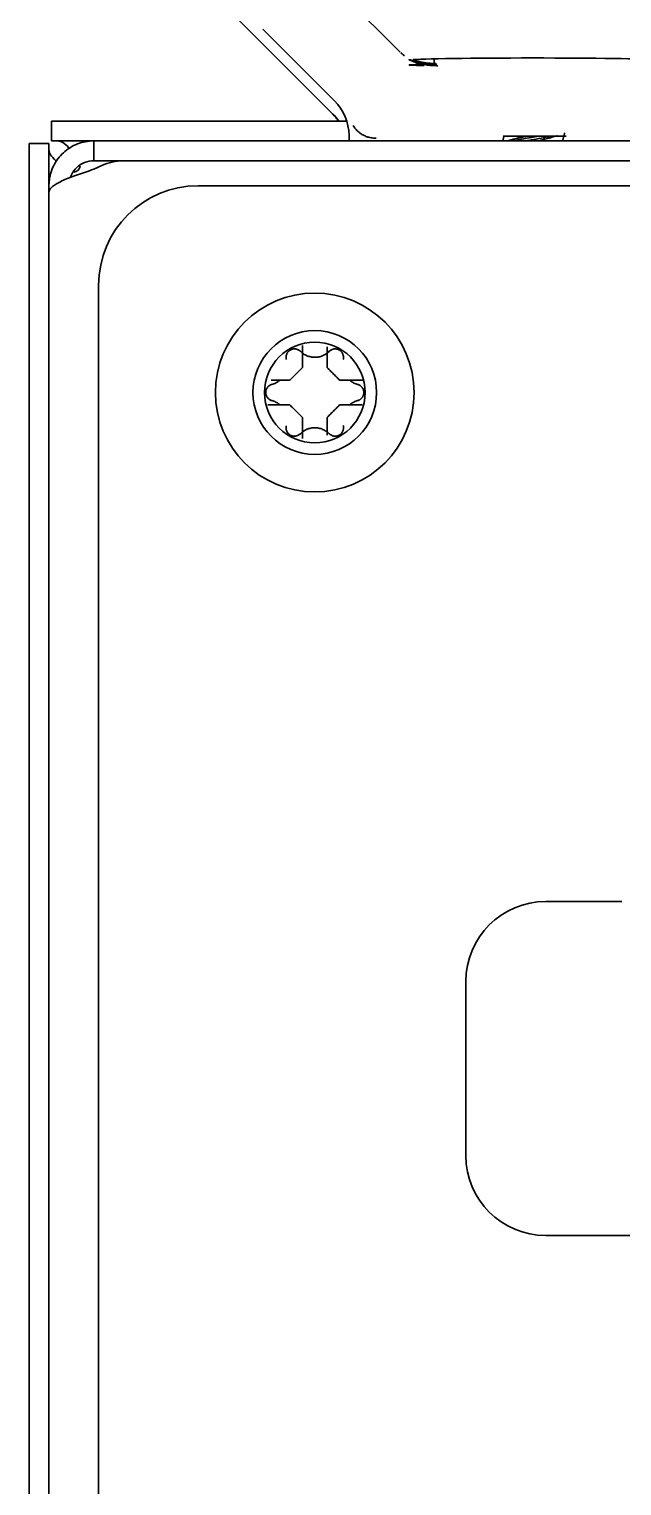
# Model space of a CAD drawing. Header units: inches. Extents: x 90 to 4162, y -443 to 3471.
# Drawn here: x 2250.1 to 2274, y 3247.2 to 3305.8 of the extents above; entities that cross this region are included whole.
import ezdxf

# ---------------------------------------------------------------- set-up
doc = ezdxf.new("R2010")
doc.units = ezdxf.units.IN
doc.layers.add('1', color=7, linetype='Continuous', true_color=0xffffff)

msp = doc.modelspace()

# ---------------------------------------------------------------- linework, layer by layer
at = {"layer": '1', "color": 7, "linetype": 'Continuous', "lineweight": 35}
for p, q in [((2265.012, 3304.852), (2257.023, 3312.841)), ((2254.941, 3309.726), (2262.219, 3302.448)), ((2259.497, 3305.771), (2262.384, 3302.883)), ((2265.054, 3304.821), (2265.116, 3304.768)), ((2265.073, 3304.799), (2265.116, 3304.768)), ((2265.555, 3304.547), (2265.588, 3304.548)), ((2266.391, 3304.577), (2266.391, 3304.526)), ((2250.991, 3302.076), (2252.991, 3302.076)), ((2250.991, 3301.276), (2250.991, 3302.076)), ((2262.885, 3302.076), (2252.991, 3302.076)), ((2262.97, 3301.504), (2262.974, 3301.276)), ((2269.193, 3301.467), (2269.202, 3301.435)), ((2250.091, 3299.176), (2250.091, 3301.176)), ((2250.091, 3301.176), (2250.891, 3301.176)), ((2250.891, 3301.176), (2250.891, 3299.476)), ((2252.684, 3301.276), (2250.991, 3301.276)), ((2252.691, 3301.276), (2253.017, 3301.276)), ((2253.017, 3301.276), (2253.862, 3301.276)), ((2253.862, 3301.276), (2309.555, 3301.276)), ((2269.444, 3301.304), (2269.364, 3301.276)), ((2252.691, 3300.476), (2253.017, 3300.476)), ((2253.017, 3300.287), (2252.691, 3300.135)), ((2253.862, 3300.476), (2253.017, 3300.476)), ((2253.862, 3300.476), (2309.555, 3300.476)), ((2253.862, 3300.474), (2309.191, 3300.474)), ((2259.591, 3300.474), (2259.591, 3300.476)), ((2262.988, 3300.476), (2262.988, 3300.474)), ((2269.187, 3300.476), (2269.188, 3300.474)), ((2271.6, 3300.474), (2271.6, 3300.476)), ((2250.091, 3299.176), (2250.091, 2885.153)), ((2250.891, 3299.476), (2250.891, 3299.226)), ((2250.891, 2659.376), (2250.891, 3299.226)), ((2311.391, 3299.476), (2256.891, 3299.476)), ((2256.891, 3299.476), (2315.892, 3299.476)), ((2252.891, 3295.476), (2252.891, 3207.971)), ((2252.891, 3209.476), (2252.891, 3295.476)), ((2273.955, 3270.694), (2270.891, 3270.694)), ((2267.674, 3267.476), (2267.674, 3260.476)), ((2270.891, 3257.259), (2284.891, 3257.259))]:
    msp.add_line(p, q, dxfattribs=at)
for radius in [4, 2.49, 2.025]:
    msp.add_circle((2261.591, 3291.159), radius, dxfattribs=at)
for centre, radius, start, end in [((2266.674, 3304.526), 0.283, 180, 241.92751), ((2251.891, 3300.276), 0.25, 270, 0), ((2253.862, 3298.474), 2, 90, 115), ((2256.891, 3295.476), 4, 90, 180), ((2256.891, 3295.476), 4, 90, 180), ((2270.891, 3267.476), 3.217, 90, 180), ((2270.891, 3260.476), 3.217, 180, 270)]:
    msp.add_arc(centre, radius, start, end, dxfattribs=at)
for centre, major_axis, ratio, start_param, end_param in [((2264.066, 3306.152), (1.014, -1.35), 0.045837, 5.971753, 5.988284), ((2270.391, 3304.329), (-5, 0), 0.008727, 5.601264, 6.779796), ((2270.035, 3299.767), (5, -5.063), 0.012264, 2.897551, 3.066746), ((2266.52, 3307.381), (-1.148, -2.772), 0.999955, 0.058747, 0.267615), ((2270.391, 3304.524), (5, 0), 0.017455, 0.087266, 2.885131), ((2260.97, 3301.469), (1.841, 0.782), 0.999823, 5.899274, 6.667096), ((2260.9, 3300.957), (0.76, -1.85), 0.999821, 1.774906, 1.96609), ((2270.391, 3301.433), (2.25, 0), 0.017455, 0.942723, 2.138046)]:
    msp.add_ellipse(centre, major_axis=major_axis, ratio=ratio, start_param=start_param, end_param=end_param, dxfattribs=at)
for points, knots in [([(2266.509, 3304.356), (2266.419, 3304.355), (2266.334, 3304.358), (2266.176, 3304.369), (2266.102, 3304.378), (2265.964, 3304.398), (2265.9, 3304.409), (2265.812, 3304.427), (2265.784, 3304.433), (2265.744, 3304.443), (2265.731, 3304.446), (2265.706, 3304.452), (2265.645, 3304.467), (2265.551, 3304.494), (2265.491, 3304.513), (2265.442, 3304.528), (2265.423, 3304.533), (2265.408, 3304.538), (2265.405, 3304.539), (2265.4, 3304.54), (2265.398, 3304.54), (2265.393, 3304.541), (2265.391, 3304.541), (2265.391, 3304.539), (2265.396, 3304.535), (2265.419, 3304.524), (2265.453, 3304.508), (2265.512, 3304.484), (2265.564, 3304.464), (2265.583, 3304.458), (2265.624, 3304.444), (2265.646, 3304.436), (2265.716, 3304.415), (2265.768, 3304.4), (2265.882, 3304.371), (2265.945, 3304.358), (2266.081, 3304.333), (2266.154, 3304.323), (2266.273, 3304.311), (2266.314, 3304.308), (2266.398, 3304.303), (2266.442, 3304.302), (2266.487, 3304.301)], [0, 0, 0, 0, 0.0625, 0.0625, 0.125, 0.125, 0.1875, 0.1875, 0.21875, 0.21875, 0.234375, 0.234375, 0.25, 0.3125, 0.375, 0.375, 0.4375, 0.4375, 0.453125, 0.453125, 0.46875, 0.46875, 0.5, 0.5, 0.5625, 0.5625, 0.625, 0.6875, 0.6875, 0.71875, 0.71875, 0.75, 0.75, 0.8125, 0.8125, 0.875, 0.875, 0.9375, 0.9375, 0.96875, 0.96875, 1, 1, 1, 1]), ([(2266.438, 3304.383), (2266.425, 3304.383), (2266.412, 3304.384), (2266.39, 3304.384), (2266.383, 3304.385), (2266.367, 3304.385), (2266.359, 3304.386), (2266.319, 3304.388), (2266.285, 3304.39), (2266.233, 3304.395), (2266.216, 3304.397), (2266.181, 3304.4), (2266.163, 3304.402), (2266.145, 3304.405)], [0, 0, 0, 0, 0.153224, 0.153224, 0.237902, 0.237902, 0.322579, 0.322579, 0.66129, 0.66129, 0.830645, 0.830645, 1, 1, 1, 1]), ([(2262.309, 3302.358), (2262.332, 3302.335), (2262.355, 3302.311), (2262.399, 3302.263), (2262.42, 3302.238), (2262.473, 3302.173), (2262.503, 3302.133), (2262.532, 3302.092)], [0, 0, 0, 0, 0.281294, 0.281294, 0.562588, 0.562588, 1, 1, 1, 1]), ([(2263.135, 3301.899), (2263.152, 3301.87), (2263.171, 3301.842), (2263.212, 3301.786), (2263.234, 3301.758), (2263.283, 3301.704), (2263.31, 3301.677), (2263.369, 3301.625), (2263.401, 3301.6), (2263.453, 3301.564), (2263.471, 3301.552), (2263.51, 3301.529), (2263.529, 3301.517), (2263.592, 3301.485), (2263.637, 3301.464), (2263.7, 3301.442), (2263.713, 3301.438), (2263.74, 3301.429), (2263.753, 3301.425), (2263.795, 3301.414), (2263.825, 3301.407), (2263.886, 3301.396), (2263.918, 3301.391), (2263.987, 3301.385), (2264.023, 3301.384), (2264.062, 3301.384)], [0, 0, 0, 0, 0.125, 0.125, 0.25, 0.25, 0.375, 0.375, 0.5, 0.5, 0.5625, 0.5625, 0.625, 0.625, 0.75, 0.75, 0.78125, 0.78125, 0.8125, 0.8125, 0.875, 0.875, 0.9375, 0.9375, 1, 1, 1, 1]), ([(2269.431, 3301.298), (2269.47, 3301.31), (2269.512, 3301.323), (2269.572, 3301.339), (2269.587, 3301.343), (2269.618, 3301.351), (2269.634, 3301.355), (2269.681, 3301.368), (2269.714, 3301.376), (2269.814, 3301.4), (2269.884, 3301.416), (2269.977, 3301.436), (2269.995, 3301.44), (2270.033, 3301.448), (2270.07, 3301.456), (2270.107, 3301.464), (2270.126, 3301.468)], [0, 0, 0, 0, 0.217125, 0.217125, 0.28836, 0.28836, 0.359595, 0.359595, 0.502066, 0.502066, 0.787007, 0.787007, 0.858242, 0.858242, 0.929477, 1, 1, 1, 1]), ([(2270.604, 3301.468), (2270.508, 3301.451), (2270.276, 3301.41), (2270.041, 3301.37), (2269.776, 3301.324), (2269.638, 3301.299), (2269.508, 3301.274), (2269.499, 3301.272)], [0, 0, 0, 0, 0.259408, 0.617047, 0.617047, 0.974685, 1, 1, 1, 1]), ([(2271.106, 3301.462), (2271.097, 3301.46), (2270.972, 3301.435), (2270.838, 3301.41), (2270.578, 3301.364), (2270.367, 3301.327), (2270.154, 3301.291), (2270.078, 3301.277)], [0, 0, 0, 0, 0.027657, 0.406516, 0.406516, 0.785376, 1, 1, 1, 1]), ([(2271.345, 3301.487), (2271.342, 3301.486), (2271.309, 3301.475), (2271.275, 3301.463), (2271.208, 3301.442), (2271.174, 3301.432), (2271.119, 3301.416), (2271.101, 3301.411), (2271.063, 3301.4), (2271.044, 3301.395), (2270.947, 3301.368), (2270.866, 3301.347), (2270.761, 3301.321), (2270.74, 3301.316), (2270.697, 3301.305), (2270.675, 3301.3), (2270.629, 3301.288), (2270.605, 3301.282), (2270.581, 3301.277)], [0, 0, 0, 0, 0.013394, 0.163883, 0.163883, 0.314372, 0.314372, 0.389616, 0.389616, 0.464861, 0.464861, 0.765839, 0.765839, 0.841084, 0.841084, 0.916328, 0.916328, 1, 1, 1, 1]), ([(2250.891, 3300.935), (2250.891, 3300.861), (2250.914, 3300.788), (2251.004, 3300.64), (2251.071, 3300.566), (2251.171, 3300.479), (2251.187, 3300.465), (2251.204, 3300.451)], [0, 0, 0, 0, 0.457352, 0.457352, 0.914704, 0.914704, 1, 1, 1, 1]), ([(2250.897, 3299.625), (2250.906, 3299.736), (2250.926, 3299.847), (2250.985, 3300.062), (2251.025, 3300.167), (2251.123, 3300.367), (2251.181, 3300.463), (2251.315, 3300.642), (2251.39, 3300.725), (2251.554, 3300.876), (2251.643, 3300.944), (2251.833, 3301.062), (2251.933, 3301.113), (2252.141, 3301.194), (2252.248, 3301.225), (2252.468, 3301.266), (2252.579, 3301.276), (2252.691, 3301.276)], [0, 0, 0, 0, 0.125, 0.125, 0.25, 0.25, 0.375, 0.375, 0.5, 0.5, 0.625, 0.625, 0.75, 0.75, 0.875, 0.875, 1, 1, 1, 1]), ([(2251.718, 3300.962), (2251.703, 3300.979), (2251.689, 3300.996), (2251.601, 3301.096), (2251.527, 3301.163), (2251.38, 3301.253), (2251.306, 3301.276), (2251.232, 3301.276)], [0, 0, 0, 0, 0.088137, 0.088137, 0.544069, 0.544069, 1, 1, 1, 1]), ([(2251.749, 3299.811), (2251.761, 3299.847), (2251.776, 3299.882), (2251.847, 3300.027), (2251.923, 3300.128), (2252.105, 3300.296), (2252.212, 3300.363), (2252.443, 3300.453), (2252.567, 3300.476), (2252.691, 3300.476)], [0, 0, 0, 0, 0.092302, 0.092302, 0.394868, 0.394868, 0.697434, 0.697434, 1, 1, 1, 1]), ([(2250.891, 3299.476), (2250.891, 3299.489), (2250.891, 3299.515), (2250.893, 3299.553), (2250.894, 3299.59), (2250.896, 3299.613), (2250.897, 3299.625)], [0, 0, 0, 0, 0.253656, 0.505818, 0.755049, 1, 1, 1, 1]), ([(2252.691, 3300.135), (2252.579, 3300.098), (2252.468, 3300.061), (2252.248, 3299.988), (2252.141, 3299.951), (2251.933, 3299.877), (2251.833, 3299.84), (2251.643, 3299.766), (2251.554, 3299.729), (2251.39, 3299.656), (2251.315, 3299.619), (2251.181, 3299.545), (2251.123, 3299.508), (2251.025, 3299.434), (2250.985, 3299.397), (2250.926, 3299.324), (2250.906, 3299.287), (2250.897, 3299.25)], [0, 0, 0, 0, 0.125, 0.125, 0.25, 0.25, 0.375, 0.375, 0.5, 0.5, 0.625, 0.625, 0.75, 0.75, 0.875, 0.875, 1, 1, 1, 1]), ([(2250.897, 3299.25), (2250.896, 3299.246), (2250.894, 3299.239), (2250.893, 3299.232), (2250.891, 3299.227), (2250.891, 3299.227), (2250.891, 3299.226)], [0, 0, 0, 0, 0.244951, 0.494182, 0.746344, 1, 1, 1, 1]), ([(2260.447, 3292.491), (2260.442, 3292.508), (2260.435, 3292.544), (2260.435, 3292.58), (2260.436, 3292.607), (2260.437, 3292.617), (2260.44, 3292.635), (2260.442, 3292.644), (2260.448, 3292.67), (2260.453, 3292.688), (2260.464, 3292.713), (2260.467, 3292.722), (2260.476, 3292.738), (2260.48, 3292.746), (2260.495, 3292.77), (2260.506, 3292.784), (2260.524, 3292.805), (2260.53, 3292.812), (2260.544, 3292.825), (2260.55, 3292.831), (2260.572, 3292.849), (2260.587, 3292.859), (2260.611, 3292.873), (2260.619, 3292.878), (2260.636, 3292.886), (2260.645, 3292.889), (2260.671, 3292.899), (2260.688, 3292.904), (2260.716, 3292.91), (2260.725, 3292.911), (2260.743, 3292.913), (2260.753, 3292.914), (2260.771, 3292.914), (2260.781, 3292.914), (2260.799, 3292.913), (2260.808, 3292.912), (2260.835, 3292.909), (2260.853, 3292.905), (2260.879, 3292.897), (2260.888, 3292.894), (2260.905, 3292.887), (2260.913, 3292.883), (2260.938, 3292.871), (2260.953, 3292.862), (2260.975, 3292.846), (2260.983, 3292.84), (2260.996, 3292.828), (2261.003, 3292.822), (2261.01, 3292.816)], [0, 0, 0, 0, 0.0625, 0.125, 0.125, 0.15625, 0.15625, 0.1875, 0.1875, 0.25, 0.25, 0.28125, 0.28125, 0.3125, 0.3125, 0.375, 0.375, 0.40625, 0.40625, 0.4375, 0.4375, 0.5, 0.5, 0.53125, 0.53125, 0.5625, 0.5625, 0.625, 0.625, 0.65625, 0.65625, 0.6875, 0.6875, 0.71875, 0.71875, 0.75, 0.75, 0.8125, 0.8125, 0.84375, 0.84375, 0.875, 0.875, 0.9375, 0.9375, 0.96875, 0.96875, 1, 1, 1, 1]), ([(2261.01, 3292.816), (2261.047, 3292.778), (2261.088, 3292.745), (2261.154, 3292.7), (2261.177, 3292.687), (2261.213, 3292.667), (2261.225, 3292.661), (2261.249, 3292.65), (2261.261, 3292.644), (2261.324, 3292.618), (2261.375, 3292.603), (2261.441, 3292.589), (2261.455, 3292.587), (2261.481, 3292.583), (2261.495, 3292.581), (2261.536, 3292.577), (2261.563, 3292.576), (2261.646, 3292.576), (2261.7, 3292.581), (2261.779, 3292.597), (2261.805, 3292.603), (2261.844, 3292.615), (2261.857, 3292.62), (2261.883, 3292.629), (2261.895, 3292.634), (2261.957, 3292.66), (2262.004, 3292.685), (2262.071, 3292.729), (2262.093, 3292.745), (2262.134, 3292.779), (2262.154, 3292.797), (2262.173, 3292.816)], [0, 0, 0, 0, 0.125, 0.125, 0.1875, 0.1875, 0.21875, 0.21875, 0.25, 0.25, 0.375, 0.375, 0.40625, 0.40625, 0.4375, 0.4375, 0.5, 0.5, 0.625, 0.625, 0.6875, 0.6875, 0.71875, 0.71875, 0.75, 0.75, 0.875, 0.875, 0.9375, 0.9375, 1, 1, 1, 1]), ([(2261.091, 3292.159), (2261.091, 3292.213), (2261.091, 3292.321), (2261.091, 3292.483), (2261.091, 3292.641), (2261.091, 3292.797), (2261.091, 3292.932), (2261.091, 3293.019), (2261.091, 3293.054)], [0, 0, 0, 0, 0.176379, 0.352757, 0.529136, 0.705514, 0.881893, 1, 1, 1, 1]), ([(2262.091, 3292.998), (2262.091, 3292.942), (2262.091, 3292.886), (2262.091, 3292.721), (2262.091, 3292.611), (2262.091, 3292.387), (2262.091, 3292.274), (2262.091, 3292.159)], [0, 0, 0, 0, 0.207293, 0.207293, 0.603646, 0.603646, 1, 1, 1, 1]), ([(2262.173, 3292.816), (2262.186, 3292.829), (2262.213, 3292.852), (2262.244, 3292.871), (2262.269, 3292.883), (2262.277, 3292.887), (2262.294, 3292.894), (2262.303, 3292.897), (2262.329, 3292.905), (2262.346, 3292.909), (2262.374, 3292.912), (2262.383, 3292.913), (2262.401, 3292.914), (2262.411, 3292.914), (2262.438, 3292.913), (2262.456, 3292.911), (2262.484, 3292.906), (2262.493, 3292.904), (2262.511, 3292.899), (2262.519, 3292.896), (2262.545, 3292.886), (2262.562, 3292.878), (2262.586, 3292.865), (2262.594, 3292.86), (2262.609, 3292.849), (2262.617, 3292.843), (2262.638, 3292.826), (2262.652, 3292.813), (2262.67, 3292.792), (2262.676, 3292.785), (2262.687, 3292.77), (2262.692, 3292.762), (2262.706, 3292.739), (2262.715, 3292.722), (2262.725, 3292.697), (2262.728, 3292.688), (2262.734, 3292.671), (2262.736, 3292.662), (2262.742, 3292.635), (2262.745, 3292.617), (2262.747, 3292.59), (2262.747, 3292.581), (2262.747, 3292.563), (2262.746, 3292.553), (2262.743, 3292.526), (2262.74, 3292.509), (2262.736, 3292.491)], [0, 0, 0, 0, 0.0625, 0.125, 0.125, 0.15625, 0.15625, 0.1875, 0.1875, 0.25, 0.25, 0.28125, 0.28125, 0.3125, 0.3125, 0.375, 0.375, 0.40625, 0.40625, 0.4375, 0.4375, 0.5, 0.5, 0.53125, 0.53125, 0.5625, 0.5625, 0.625, 0.625, 0.65625, 0.65625, 0.6875, 0.6875, 0.75, 0.75, 0.78125, 0.78125, 0.8125, 0.8125, 0.875, 0.875, 0.90625, 0.90625, 0.9375, 0.9375, 1, 1, 1, 1]), ([(2259.865, 3290.834), (2259.848, 3290.838), (2259.814, 3290.85), (2259.782, 3290.868), (2259.759, 3290.883), (2259.752, 3290.888), (2259.737, 3290.9), (2259.73, 3290.906), (2259.71, 3290.924), (2259.698, 3290.938), (2259.681, 3290.96), (2259.676, 3290.967), (2259.666, 3290.983), (2259.661, 3290.991), (2259.648, 3291.015), (2259.64, 3291.032), (2259.631, 3291.058), (2259.629, 3291.067), (2259.624, 3291.085), (2259.622, 3291.094), (2259.618, 3291.121), (2259.616, 3291.14), (2259.616, 3291.168), (2259.616, 3291.177), (2259.618, 3291.195), (2259.619, 3291.205), (2259.624, 3291.232), (2259.628, 3291.25), (2259.637, 3291.276), (2259.64, 3291.285), (2259.648, 3291.302), (2259.652, 3291.31), (2259.665, 3291.335), (2259.675, 3291.35), (2259.692, 3291.372), (2259.698, 3291.379), (2259.71, 3291.392), (2259.717, 3291.399), (2259.737, 3291.418), (2259.751, 3291.429), (2259.774, 3291.444), (2259.782, 3291.449), (2259.798, 3291.458), (2259.806, 3291.462), (2259.831, 3291.473), (2259.848, 3291.479), (2259.865, 3291.484)], [0, 0, 0, 0, 0.0625, 0.125, 0.125, 0.15625, 0.15625, 0.1875, 0.1875, 0.25, 0.25, 0.28125, 0.28125, 0.3125, 0.3125, 0.375, 0.375, 0.40625, 0.40625, 0.4375, 0.4375, 0.5, 0.5, 0.53125, 0.53125, 0.5625, 0.5625, 0.625, 0.625, 0.65625, 0.65625, 0.6875, 0.6875, 0.75, 0.75, 0.78125, 0.78125, 0.8125, 0.8125, 0.875, 0.875, 0.90625, 0.90625, 0.9375, 0.9375, 1, 1, 1, 1]), ([(2259.837, 3291.659), (2259.865, 3291.659), (2259.892, 3291.659), (2260.029, 3291.659), (2260.139, 3291.659), (2260.362, 3291.659), (2260.476, 3291.659), (2260.591, 3291.659)], [0, 0, 0, 0, 0.114015, 0.114015, 0.557008, 0.557008, 1, 1, 1, 1]), ([(2259.865, 3291.484), (2259.917, 3291.498), (2259.966, 3291.516), (2260.038, 3291.551), (2260.061, 3291.564), (2260.095, 3291.585), (2260.107, 3291.593), (2260.129, 3291.608), (2260.14, 3291.616), (2260.162, 3291.633), (2260.172, 3291.642), (2260.183, 3291.651)], [0, 0, 0, 0, 0.4426, 0.4426, 0.6639, 0.6639, 0.77455, 0.77455, 0.885201, 0.885201, 1, 1, 1, 1]), ([(2262.591, 3291.659), (2262.645, 3291.659), (2262.753, 3291.659), (2262.915, 3291.659), (2263.074, 3291.659), (2263.229, 3291.659), (2263.381, 3291.659), (2263.485, 3291.659), (2263.539, 3291.659)], [0, 0, 0, 0, 0.166712, 0.333424, 0.500135, 0.666847, 0.833559, 1, 1, 1, 1]), ([(2262.998, 3291.651), (2263.009, 3291.642), (2263.041, 3291.616), (2263.074, 3291.593), (2263.108, 3291.572), (2263.12, 3291.565), (2263.144, 3291.552), (2263.155, 3291.546), (2263.215, 3291.516), (2263.265, 3291.498), (2263.317, 3291.484)], [0, 0, 0, 0, 0.11426, 0.335695, 0.335695, 0.446413, 0.446413, 0.55713, 0.55713, 1, 1, 1, 1]), ([(2263.317, 3291.484), (2263.334, 3291.479), (2263.368, 3291.467), (2263.4, 3291.449), (2263.423, 3291.434), (2263.43, 3291.429), (2263.445, 3291.417), (2263.452, 3291.412), (2263.472, 3291.393), (2263.484, 3291.38), (2263.501, 3291.358), (2263.506, 3291.35), (2263.516, 3291.335), (2263.521, 3291.327), (2263.534, 3291.303), (2263.542, 3291.286), (2263.551, 3291.259), (2263.553, 3291.25), (2263.558, 3291.232), (2263.56, 3291.223), (2263.564, 3291.196), (2263.566, 3291.178), (2263.566, 3291.15), (2263.566, 3291.14), (2263.564, 3291.122), (2263.563, 3291.113), (2263.558, 3291.085), (2263.554, 3291.067), (2263.545, 3291.041), (2263.542, 3291.032), (2263.534, 3291.015), (2263.53, 3291.007), (2263.517, 3290.983), (2263.507, 3290.968), (2263.49, 3290.946), (2263.484, 3290.939), (2263.472, 3290.925), (2263.465, 3290.918), (2263.445, 3290.9), (2263.431, 3290.889), (2263.408, 3290.873), (2263.401, 3290.869), (2263.385, 3290.86), (2263.377, 3290.856), (2263.352, 3290.844), (2263.335, 3290.838), (2263.317, 3290.834)], [0, 0, 0, 0, 0.0625, 0.125, 0.125, 0.15625, 0.15625, 0.1875, 0.1875, 0.25, 0.25, 0.28125, 0.28125, 0.3125, 0.3125, 0.375, 0.375, 0.40625, 0.40625, 0.4375, 0.4375, 0.5, 0.5, 0.53125, 0.53125, 0.5625, 0.5625, 0.625, 0.625, 0.65625, 0.65625, 0.6875, 0.6875, 0.75, 0.75, 0.78125, 0.78125, 0.8125, 0.8125, 0.875, 0.875, 0.90625, 0.90625, 0.9375, 0.9375, 1, 1, 1, 1]), ([(2260.184, 3290.666), (2260.173, 3290.675), (2260.141, 3290.701), (2260.108, 3290.724), (2260.073, 3290.745), (2260.062, 3290.752), (2260.038, 3290.765), (2260.026, 3290.771), (2259.966, 3290.801), (2259.917, 3290.82), (2259.865, 3290.834)], [0, 0, 0, 0, 0.114897, 0.336173, 0.336173, 0.446811, 0.446811, 0.557449, 0.557449, 1, 1, 1, 1]), ([(2263.317, 3290.834), (2263.265, 3290.82), (2263.216, 3290.801), (2263.144, 3290.766), (2263.121, 3290.753), (2263.087, 3290.732), (2263.075, 3290.724), (2263.053, 3290.709), (2263.042, 3290.701), (2263.02, 3290.685), (2263.01, 3290.676), (2262.999, 3290.667)], [0, 0, 0, 0, 0.442502, 0.442502, 0.663754, 0.663754, 0.774379, 0.774379, 0.885005, 0.885005, 1, 1, 1, 1]), ([(2260.591, 3290.659), (2260.537, 3290.659), (2260.429, 3290.659), (2260.267, 3290.659), (2260.108, 3290.659), (2259.953, 3290.659), (2259.82, 3290.659), (2259.736, 3290.659), (2259.704, 3290.659)], [0, 0, 0, 0, 0.177991, 0.355983, 0.533974, 0.711965, 0.889957, 1, 1, 1, 1]), ([(2263.498, 3290.659), (2263.42, 3290.659), (2263.341, 3290.659), (2263.153, 3290.659), (2263.043, 3290.659), (2262.82, 3290.659), (2262.706, 3290.659), (2262.591, 3290.659)], [0, 0, 0, 0, 0.268822, 0.268822, 0.634411, 0.634411, 1, 1, 1, 1]), ([(2261.01, 3289.501), (2260.997, 3289.489), (2260.969, 3289.465), (2260.938, 3289.447), (2260.914, 3289.434), (2260.905, 3289.431), (2260.888, 3289.424), (2260.88, 3289.421), (2260.854, 3289.413), (2260.836, 3289.409), (2260.799, 3289.404), (2260.781, 3289.403), (2260.744, 3289.404), (2260.725, 3289.406), (2260.698, 3289.411), (2260.689, 3289.413), (2260.671, 3289.418), (2260.663, 3289.421), (2260.636, 3289.431), (2260.62, 3289.439), (2260.596, 3289.453), (2260.588, 3289.458), (2260.573, 3289.468), (2260.565, 3289.474), (2260.544, 3289.492), (2260.53, 3289.505), (2260.512, 3289.525), (2260.506, 3289.533), (2260.495, 3289.547), (2260.49, 3289.555), (2260.476, 3289.579), (2260.467, 3289.595), (2260.457, 3289.621), (2260.454, 3289.629), (2260.448, 3289.647), (2260.446, 3289.656), (2260.44, 3289.682), (2260.437, 3289.7), (2260.435, 3289.728), (2260.435, 3289.737), (2260.435, 3289.755), (2260.436, 3289.764), (2260.439, 3289.791), (2260.442, 3289.809), (2260.447, 3289.826)], [0, 0, 0, 0, 0.0625, 0.125, 0.125, 0.15625, 0.15625, 0.1875, 0.1875, 0.25, 0.25, 0.3125, 0.3125, 0.375, 0.375, 0.40625, 0.40625, 0.4375, 0.4375, 0.5, 0.5, 0.53125, 0.53125, 0.5625, 0.5625, 0.625, 0.625, 0.65625, 0.65625, 0.6875, 0.6875, 0.75, 0.75, 0.78125, 0.78125, 0.8125, 0.8125, 0.875, 0.875, 0.90625, 0.90625, 0.9375, 0.9375, 1, 1, 1, 1]), ([(2262.172, 3289.502), (2262.134, 3289.539), (2262.093, 3289.573), (2262.027, 3289.617), (2262.005, 3289.631), (2261.957, 3289.656), (2261.933, 3289.668), (2261.858, 3289.699), (2261.807, 3289.715), (2261.741, 3289.728), (2261.727, 3289.73), (2261.7, 3289.735), (2261.687, 3289.736), (2261.646, 3289.74), (2261.619, 3289.742), (2261.536, 3289.742), (2261.482, 3289.736), (2261.403, 3289.72), (2261.377, 3289.714), (2261.338, 3289.702), (2261.325, 3289.698), (2261.299, 3289.688), (2261.287, 3289.684), (2261.225, 3289.658), (2261.178, 3289.633), (2261.111, 3289.588), (2261.09, 3289.572), (2261.048, 3289.538), (2261.028, 3289.52), (2261.01, 3289.501)], [0, 0, 0, 0, 0.125, 0.125, 0.1875, 0.1875, 0.25, 0.25, 0.375, 0.375, 0.40625, 0.40625, 0.4375, 0.4375, 0.5, 0.5, 0.625, 0.625, 0.6875, 0.6875, 0.71875, 0.71875, 0.75, 0.75, 0.875, 0.875, 0.9375, 0.9375, 1, 1, 1, 1]), ([(2261.091, 3289.311), (2261.091, 3289.369), (2261.091, 3289.428), (2261.091, 3289.596), (2261.091, 3289.706), (2261.091, 3289.93), (2261.091, 3290.043), (2261.091, 3290.159)], [0, 0, 0, 0, 0.215802, 0.215802, 0.607901, 0.607901, 1, 1, 1, 1]), ([(2262.091, 3290.159), (2262.091, 3290.104), (2262.091, 3289.996), (2262.091, 3289.835), (2262.091, 3289.676), (2262.091, 3289.548), (2262.091, 3289.474), (2262.091, 3289.45)], [0, 0, 0, 0, 0.223977, 0.447953, 0.67193, 0.895907, 1, 1, 1, 1]), ([(2262.735, 3289.827), (2262.74, 3289.809), (2262.747, 3289.774), (2262.747, 3289.738), (2262.746, 3289.71), (2262.745, 3289.701), (2262.742, 3289.683), (2262.74, 3289.674), (2262.734, 3289.647), (2262.729, 3289.63), (2262.719, 3289.604), (2262.715, 3289.596), (2262.706, 3289.579), (2262.702, 3289.571), (2262.687, 3289.548), (2262.677, 3289.533), (2262.658, 3289.512), (2262.652, 3289.505), (2262.639, 3289.492), (2262.632, 3289.486), (2262.61, 3289.468), (2262.595, 3289.458), (2262.571, 3289.444), (2262.563, 3289.439), (2262.546, 3289.431), (2262.537, 3289.428), (2262.511, 3289.418), (2262.494, 3289.413), (2262.466, 3289.408), (2262.457, 3289.406), (2262.438, 3289.404), (2262.429, 3289.404), (2262.411, 3289.403), (2262.401, 3289.403), (2262.383, 3289.404), (2262.374, 3289.405), (2262.347, 3289.409), (2262.329, 3289.413), (2262.302, 3289.421), (2262.294, 3289.424), (2262.277, 3289.431), (2262.268, 3289.434), (2262.244, 3289.446), (2262.229, 3289.456), (2262.206, 3289.472), (2262.199, 3289.477), (2262.185, 3289.489), (2262.179, 3289.495), (2262.172, 3289.502)], [0, 0, 0, 0, 0.0625, 0.125, 0.125, 0.15625, 0.15625, 0.1875, 0.1875, 0.25, 0.25, 0.28125, 0.28125, 0.3125, 0.3125, 0.375, 0.375, 0.40625, 0.40625, 0.4375, 0.4375, 0.5, 0.5, 0.53125, 0.53125, 0.5625, 0.5625, 0.625, 0.625, 0.65625, 0.65625, 0.6875, 0.6875, 0.71875, 0.71875, 0.75, 0.75, 0.8125, 0.8125, 0.84375, 0.84375, 0.875, 0.875, 0.9375, 0.9375, 0.96875, 0.96875, 1, 1, 1, 1])]:
    msp.add_open_spline(points, degree=3, knots=knots, dxfattribs=at)
for points, degree in [([(2262.219, 3302.448), (2262.247, 3302.421), (2262.274, 3302.393), (2262.302, 3302.366)], 3), ([(2262.309, 3302.358), (2262.307, 3302.361), (2262.304, 3302.363), (2262.302, 3302.366)], 3), ([(2269.202, 3301.446), (2269.18, 3301.361), (2269.157, 3301.276)], 2), ([(2271.565, 3301.277), (2271.611, 3301.436), (2271.653, 3301.595)], 2), ([(2252.691, 3300.476), (2252.691, 3301.276)], 1), ([(2260.591, 3291.659), (2260.615, 3291.682), (2260.662, 3291.73), (2260.734, 3291.801), (2260.805, 3291.873), (2260.877, 3291.944), (2260.948, 3292.016), (2261.019, 3292.087), (2261.067, 3292.135), (2261.091, 3292.159)], 3), ([(2262.091, 3292.159), (2262.117, 3292.133), (2262.168, 3292.081), (2262.242, 3292.008), (2262.314, 3291.936), (2262.384, 3291.866), (2262.453, 3291.797), (2262.522, 3291.728), (2262.568, 3291.682), (2262.591, 3291.659)], 3), ([(2261.091, 3290.159), (2261.065, 3290.185), (2261.014, 3290.236), (2260.94, 3290.31), (2260.868, 3290.381), (2260.798, 3290.451), (2260.729, 3290.521), (2260.66, 3290.59), (2260.614, 3290.636), (2260.591, 3290.659)], 3), ([(2262.591, 3290.659), (2262.567, 3290.635), (2262.52, 3290.587), (2262.448, 3290.516), (2262.377, 3290.445), (2262.306, 3290.373), (2262.234, 3290.302), (2262.163, 3290.23), (2262.115, 3290.182), (2262.091, 3290.159)], 3)]:
    msp.add_open_spline(points, degree=degree, dxfattribs=at)

doc.saveas('drawing.dxf')
